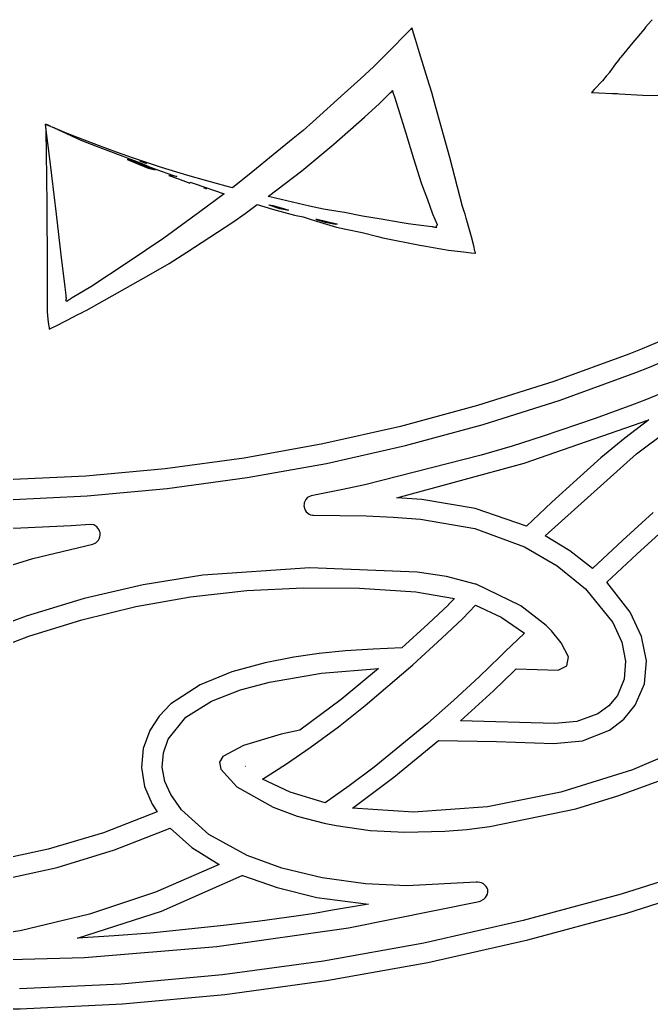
# Model space of a CAD drawing. Extents: x 0 to 238, y 0 to 238.
# Drawn here: x 121.9 to 153.38, y 0.02 to 49.36 of the extents above; entities that cross this region are included whole.
import ezdxf

# ---------------------------------------------------------------- set-up
doc = ezdxf.new("R2010")
doc.units = 0

msp = doc.modelspace()

# ---------------------------------------------------------------- linework, layer by layer
at = {"layer": 'Layer 1'}
for p, q in [((153.42064, 49.361264), (153.370514, 49.313794)), ((141.379285, 48.879992), (140.195684, 47.673852)), ((141.451085, 48.95228), (141.379285, 48.879992)), ((141.476445, 48.86883), (141.451085, 48.95228)), ((141.527166, 48.702361), (141.476445, 48.86883)), ((153.049487, 48.917456), (152.460289, 48.232616)), ((153.098593, 48.988553), (153.049487, 48.917456)), ((153.370514, 49.313794), (153.098593, 48.988553)), ((141.62823, 48.370507), (141.527166, 48.702361)), ((141.829, 47.7107), (141.62823, 48.370507)), ((152.460289, 48.232616), (151.858792, 47.500738)), ((140.195684, 47.673852), (139.544822, 47.035613)), ((142.229842, 46.424588), (141.829, 47.7107)), ((151.819015, 47.450451), (151.747867, 47.353344)), ((151.858792, 47.500738), (151.819015, 47.450451)), ((139.544822, 47.035613), (138.880737, 46.408756)), ((151.604428, 47.157287), (151.313, 46.7585)), ((151.747867, 47.353344), (151.604428, 47.157287)), ((138.880737, 46.408756), (138.095157, 45.705817)), ((142.436248, 45.728691), (142.229842, 46.424588)), ((151.138457, 46.542611), (150.944288, 46.321736)), ((151.233504, 46.654566), (151.138457, 46.542611)), ((151.257185, 46.682529), (151.233504, 46.654566)), ((151.276204, 46.708104), (151.257185, 46.682529)), ((151.313, 46.7585), (151.276204, 46.708104)), ((150.541718, 45.886383), (150.441413, 45.77692)), ((150.944288, 46.321736), (150.541718, 45.886383)), ((138.095157, 45.705817), (136.507258, 44.276527)), ((139.825953, 45.187073), (140.189994, 45.542673)), ((140.189994, 45.542673), (140.371093, 45.720191)), ((140.371093, 45.720191), (140.461102, 45.808952)), ((140.460057, 45.823366), (140.461248, 45.824556)), ((140.461469, 45.820332), (140.460057, 45.823366)), ((140.461102, 45.808952), (140.465437, 45.813395)), ((140.461248, 45.824556), (140.466125, 45.827051)), ((140.464666, 45.814586), (140.461469, 45.820332)), ((140.465044, 45.813936), (140.464666, 45.814586)), ((140.465327, 45.813612), (140.465044, 45.813936)), ((140.465437, 45.813395), (140.465327, 45.813612)), ((140.466125, 45.827051), (140.47523, 45.833986)), ((140.47523, 45.833986), (140.48027, 45.826617)), ((140.48027, 45.826617), (140.482003, 45.822606)), ((140.482003, 45.822606), (140.519448, 45.7074)), ((140.519448, 45.7074), (140.596777, 45.465716)), ((140.596777, 45.465716), (141.145, 43.7105)), ((142.630679, 45.058696), (142.436248, 45.728691)), ((150.404403, 45.735953), (150.401151, 45.730427)), ((150.401151, 45.730427), (150.410256, 45.730102)), ((150.416705, 45.749609), (150.404403, 45.735953)), ((150.410256, 45.730102), (150.482979, 45.727935)), ((150.441413, 45.77692), (150.416705, 45.749609)), ((150.482979, 45.727935), (150.766169, 45.715686)), ((150.766169, 45.715686), (151.449222, 45.683174)), ((151.449222, 45.683174), (151.624361, 45.682957)), ((151.624361, 45.682957), (151.664893, 45.681439)), ((151.664893, 45.681439), (151.702229, 45.678405)), ((151.702229, 45.678405), (151.777283, 45.672444)), ((151.777283, 45.672444), (152.080796, 45.650118)), ((152.080796, 45.650118), (152.663759, 45.613485)), ((152.663759, 45.613485), (152.960877, 45.60048)), ((152.960877, 45.60048), (154.981587, 45.584224)), ((139.081505, 44.503641), (139.825953, 45.187073)), ((143.34126, 42.494036), (142.630679, 45.058696)), ((137.549745, 43.155631), (139.081505, 44.503641)), ((123.21397, 43.854713), (123.182587, 44.164253)), ((123.182587, 44.164253), (123.199608, 43.74135)), ((123.196, 44.1581), (123.302319, 44.110088)), ((123.318411, 44.103479), (123.196, 44.1581)), ((123.196, 44.1581), (123.196, 44.1581)), ((123.302319, 44.110088), (123.45795, 44.040509)), ((123.45795, 44.040509), (123.318411, 44.103479)), ((123.684506, 43.941964), (123.50709, 44.01837)), ((123.50709, 44.01837), (123.800903, 43.883982)), ((124.259234, 43.689985), (123.684506, 43.941964)), ((136.507258, 44.276527), (136.024376, 43.846268)), ((123.199608, 43.74135), (123.219928, 42.73875)), ((123.382496, 42.557533), (123.21397, 43.854713)), ((123.800903, 43.883982), (124.950843, 43.365822)), ((124.44131, 43.620516), (124.259234, 43.689985)), ((124.562801, 43.570879), (124.44131, 43.620516)), ((125.827411, 43.085779), (124.562801, 43.570879)), ((135.532014, 43.439849), (134.536509, 42.622353)), ((136.024376, 43.846268), (135.532014, 43.439849)), ((141.145, 43.7105), (141.534836, 42.43619)), ((124.950843, 43.365822), (125.759722, 43.046649)), ((125.759722, 43.046649), (126.417034, 42.789576)), ((126.731772, 42.760752), (125.827411, 43.085779)), ((135.964065, 41.826361), (137.549745, 43.155631)), ((123.219928, 42.73875), (123.256233, 40.14808)), ((123.734291, 39.660373), (123.382496, 42.557533)), ((126.417034, 42.789576), (127.735944, 42.289086)), ((127.574301, 42.462822), (126.731772, 42.760752)), ((128.962191, 41.995603), (127.574301, 42.462822)), ((134.536509, 42.622353), (133.526479, 41.799111)), ((141.534836, 42.43619), (141.916869, 41.22723)), ((143.978306, 40.047296), (143.34126, 42.494036)), ((127.351315, 42.373977), (127.260657, 42.401505)), ((127.260657, 42.401505), (127.338691, 42.359671)), ((127.338691, 42.359671), (128.302008, 41.968099)), ((127.725925, 42.228099), (127.351315, 42.373977)), ((128.646, 41.884), (127.725925, 42.228099)), ((127.735944, 42.289086), (128.063886, 42.153619)), ((127.966, 42.2835), (127.881737, 42.321433)), ((127.881737, 42.321433), (127.940857, 42.303442)), ((127.940857, 42.303442), (128.222585, 42.196799)), ((128.222585, 42.196799), (127.966, 42.2835)), ((127.966, 42.2835), (127.966, 42.2835)), ((128.063886, 42.153619), (128.317654, 42.046866)), ((128.302008, 41.968099), (128.646, 41.884)), ((128.317654, 42.046866), (128.761623, 41.881049)), ((129.350401, 41.882996), (128.962191, 41.995603)), ((128.646, 41.884), (128.646, 41.884)), ((128.761623, 41.881049), (129.514255, 41.62084)), ((129.730846, 41.544002), (129.325078, 41.601115)), ((129.325078, 41.601115), (129.809693, 41.424244)), ((130.284999, 41.600238), (129.350401, 41.882996)), ((129.514255, 41.62084), (129.730846, 41.544002)), ((131.233144, 41.335579), (130.284999, 41.600238)), ((133.526479, 41.799111), (132.499269, 40.985519)), ((134.300305, 40.565391), (135.964065, 41.826361)), ((129.809693, 41.424244), (130.379434, 41.221143)), ((130.379434, 41.221143), (130.393037, 41.259401)), ((130.393037, 41.259401), (130.600309, 41.202178)), ((130.600309, 41.202178), (131.127675, 41.016851)), ((131.128, 40.9716), (131.081778, 40.981678)), ((131.081778, 40.981678), (131.141115, 40.958378)), ((131.127675, 41.016851), (132.037943, 40.701795)), ((131.205707, 40.939303), (131.128, 40.9716)), ((131.141115, 40.958378), (131.205707, 40.939303)), ((132.197547, 41.071244), (131.233144, 41.335579)), ((132.439391, 41.003835), (132.197547, 41.071244)), ((132.499269, 40.985519), (132.439391, 41.003835)), ((141.916869, 41.22723), (141.984171, 41.051874)), ((141.984171, 41.051874), (142.222767, 40.401392)), ((132.092186, 40.682604), (130.876996, 39.784692)), ((132.037943, 40.701795), (132.092186, 40.682604)), ((134.285457, 40.554229), (134.300305, 40.565391)), ((134.365492, 40.535154), (134.285457, 40.554229)), ((136.343552, 40.070106), (134.365492, 40.535154)), ((123.256233, 40.14808), (123.27081, 36.98301)), ((133.135215, 39.694936), (133.740398, 40.146006)), ((133.740398, 40.146006), (134.503162, 39.91527)), ((134.333535, 40.120815), (134.319706, 40.137503)), ((134.319706, 40.137503), (134.435344, 40.124391)), ((134.860686, 39.926928), (134.333535, 40.120815)), ((134.435344, 40.124391), (134.523781, 40.101531)), ((134.523781, 40.101531), (135.056568, 39.953161)), ((137.046285, 39.917943), (136.343552, 40.070106)), ((142.222767, 40.401392), (142.47984, 39.690757)), ((144.053735, 39.805181), (143.978306, 40.047296)), ((123.96286, 37.638903), (123.734291, 39.660373)), ((130.876996, 39.784692), (129.089086, 38.477002)), ((132.517245, 39.273237), (133.135215, 39.694936)), ((134.503162, 39.91527), (135.043643, 39.760612)), ((135.220663, 39.859841), (134.860686, 39.926928)), ((135.043643, 39.760612), (135.59274, 39.622972)), ((135.056568, 39.953161), (135.297, 39.8673)), ((135.29734, 39.86732), (135.220663, 39.859841)), ((135.297, 39.8673), (135.29734, 39.86732)), ((135.59274, 39.622972), (136.035735, 39.541472)), ((136.035735, 39.541472), (136.32219, 39.437645)), ((137.755294, 39.801326), (137.046285, 39.917943)), ((138.090345, 39.746055), (137.755294, 39.801326)), ((138.985601, 39.568097), (138.090345, 39.746055)), ((139.917001, 39.413659), (138.985601, 39.568097)), ((142.47984, 39.690757), (142.700604, 39.144748)), ((144.09958, 39.660929), (144.053735, 39.805181)), ((144.155719, 39.475388), (144.09958, 39.660929)), ((144.29429, 38.999065), (144.155719, 39.475388)), ((130.230195, 37.771557), (132.517245, 39.273237)), ((136.32219, 39.437645), (136.688291, 39.316803)), ((136.696169, 39.386128), (136.667286, 39.420918)), ((136.667286, 39.420918), (136.732962, 39.414198)), ((136.688291, 39.316803), (137.685099, 39.027218)), ((137.136345, 39.254991), (136.696169, 39.386128)), ((136.732962, 39.414198), (137.686254, 39.184435)), ((137.64632, 39.153109), (137.136345, 39.254991)), ((137.723265, 39.164603), (137.646, 39.1531)), ((137.646, 39.1531), (137.64632, 39.153109)), ((137.685099, 39.027218), (138.153672, 38.9132)), ((137.686254, 39.184435), (137.723265, 39.164603)), ((140.859078, 39.256179), (139.917001, 39.413659)), ((141.256771, 39.189092), (140.859078, 39.256179)), ((141.651374, 39.138157), (141.256771, 39.189092)), ((142.444646, 39.037686), (141.651374, 39.138157)), ((142.49434, 39.031401), (142.444646, 39.037686)), ((142.519212, 39.028257), (142.49434, 39.031401)), ((142.523222, 39.02739), (142.519212, 39.028257)), ((142.535414, 39.023815), (142.523222, 39.02739)), ((142.559096, 39.016985), (142.535414, 39.023815)), ((142.603856, 39.003548), (142.559096, 39.016985)), ((142.614422, 39.000404), (142.603856, 39.003548)), ((142.623851, 39.001053), (142.614422, 39.000404)), ((142.641894, 39.002464), (142.623851, 39.001053)), ((142.675275, 39.005823), (142.641894, 39.002464)), ((142.660591, 39.069983), (142.658748, 39.050366)), ((142.658748, 39.050366), (142.676412, 39.02338)), ((142.69912, 39.096427), (142.660591, 39.069983)), ((142.686601, 39.008532), (142.675275, 39.005823)), ((142.676412, 39.02338), (142.686601, 39.008532)), ((142.704344, 39.117327), (142.699, 39.0964)), ((142.699, 39.0964), (142.69912, 39.096427)), ((142.700604, 39.144748), (142.702933, 39.136727)), ((142.702933, 39.136727), (142.703421, 39.134018)), ((142.703421, 39.134018), (142.70418, 39.128492)), ((142.70418, 39.128492), (142.704344, 39.117327)), ((144.420768, 38.534017), (144.29429, 38.999065)), ((138.153672, 38.9132), (138.977021, 38.750524)), ((138.977021, 38.750524), (139.758316, 38.550567)), ((139.758316, 38.550567), (140.00272, 38.49226)), ((140.00272, 38.49226), (141.84065, 38.114238)), ((144.531151, 38.090316), (144.420768, 38.534017)), ((129.089086, 38.477002), (127.252836, 37.239322)), ((141.84065, 38.114238), (142.141019, 38.066443)), ((142.141019, 38.066443), (142.515245, 38.005427)), ((142.515245, 38.005427), (143.278009, 37.88025)), ((144.59, 37.8275), (144.531151, 38.090316)), ((124.159024, 36.029393), (123.96286, 37.638903)), ((129.351412, 37.213085), (130.230195, 37.771557)), ((143.278009, 37.88025), (144.029448, 37.784876)), ((144.029448, 37.784876), (144.401566, 37.744343)), ((144.401566, 37.744343), (144.583966, 37.726786)), ((144.583966, 37.726786), (144.606507, 37.724726)), ((144.614373, 37.758756), (144.59, 37.8275)), ((144.606507, 37.724726), (144.617779, 37.723752)), ((144.626457, 37.724401), (144.614373, 37.758756)), ((144.617779, 37.723752), (144.623424, 37.72321)), ((144.623424, 37.72321), (144.626457, 37.724401)), ((127.252836, 37.239322), (125.442976, 36.047382)), ((128.457999, 36.693303), (129.351412, 37.213085)), ((123.27081, 36.98301), (123.265337, 36.080114)), ((125.482859, 35.010193), (128.457999, 36.693303)), ((123.265337, 36.080114), (123.261869, 35.628502)), ((124.207959, 35.626984), (124.159024, 36.029393)), ((125.442976, 36.047382), (124.518135, 35.492488)), ((123.261869, 35.628502), (123.260949, 35.389528)), ((124.220094, 35.526301), (124.207959, 35.626984)), ((124.226055, 35.476557), (124.220094, 35.526301)), ((123.260949, 35.389528), (123.267883, 35.00121)), ((124.20622, 35.375115), (124.213592, 35.418357)), ((124.218576, 35.344118), (124.20622, 35.375115)), ((124.213592, 35.418357), (124.223563, 35.464743)), ((124.231039, 35.315182), (124.218576, 35.344118)), ((124.223563, 35.464743), (124.226055, 35.476557)), ((124.235159, 35.310088), (124.231039, 35.315182)), ((124.247188, 35.3193), (124.235159, 35.310088)), ((124.270815, 35.337289), (124.247188, 35.3193)), ((124.356328, 35.398308), (124.270815, 35.337289)), ((124.392202, 35.41825), (124.356328, 35.398308)), ((124.409107, 35.427786), (124.392202, 35.41825)), ((124.518135, 35.492488), (124.409107, 35.427786)), ((123.267883, 35.00121), (123.271298, 34.805478)), ((123.271298, 34.805478), (123.281052, 34.616358)), ((123.281052, 34.616358), (123.325324, 34.265432)), ((124.297908, 34.397216), (124.769622, 34.642585)), ((124.769622, 34.642585), (125.006375, 34.766136)), ((125.006375, 34.766136), (125.124939, 34.828225)), ((125.124939, 34.828225), (125.20487, 34.869082)), ((125.20487, 34.869082), (125.482859, 35.010193)), ((123.325324, 34.265432), (123.347868, 34.088882)), ((123.347868, 34.088882), (123.3593, 34.00023)), ((123.397451, 33.949727), (123.844835, 34.170707)), ((123.844835, 34.170707), (124.069393, 34.28201)), ((124.069393, 34.28201), (124.297908, 34.397216)), ((156.656535, 34.536617), (152.9279, 32.9598)), ((123.3593, 34.00023), (123.365046, 33.955905)), ((123.365046, 33.955905), (123.366508, 33.94474)), ((123.366508, 33.94474), (123.367157, 33.939214)), ((123.367157, 33.939214), (123.369542, 33.935963)), ((123.369542, 33.935963), (123.397451, 33.949727)), ((153.293927, 32.042717), (157.058437, 33.637877)), ((152.257854, 32.688963), (148.517637, 31.327556)), ((152.9279, 32.9598), (152.257854, 32.688963)), ((148.836525, 30.39306), (152.616727, 31.76906)), ((152.616727, 31.76906), (153.293927, 32.042717)), ((148.517637, 31.327556), (144.724831, 30.126271)), ((153.826844, 30.705523), (153.139238, 30.427749)), ((144.724831, 30.126271), (140.884573, 29.086616)), ((145.003162, 29.178922), (148.836525, 30.39306)), ((152.438901, 30.164933), (150.589321, 29.480525)), ((153.139238, 30.427749), (152.438901, 30.164933)), ((141.121831, 28.12817), (145.003162, 29.178922)), ((147.04568, 27.253684), (153.25948, 29.418424)), ((150.589321, 29.480525), (147.949661, 28.583482)), ((153.25948, 29.418424), (152.05984, 28.499379)), ((140.884573, 29.086616), (137.002, 28.2101)), ((152.652623, 27.717223), (154.219123, 28.904073)), ((137.002, 28.2101), (133.083521, 27.504582)), ((137.197727, 27.24233), (141.121831, 28.12817)), ((147.949661, 28.583482), (146.451441, 28.106403)), ((152.05984, 28.499379), (150.87386, 27.512705)), ((144.895031, 27.645252), (139.097241, 26.176282)), ((146.451441, 28.106403), (144.895031, 27.645252)), ((148.099173, 23.628883), (152.652623, 27.717223)), ((133.083521, 27.504582), (129.143695, 26.970426)), ((133.237087, 26.529277), (137.197727, 27.24233)), ((140.69836, 25.525924), (147.04568, 27.253684)), ((150.87386, 27.512705), (149.66555, 26.440735)), ((129.143695, 26.970426), (125.188122, 26.607781)), ((125.188122, 26.607781), (121.222399, 26.416794)), ((129.254874, 25.989416), (133.237087, 26.529277)), ((139.097241, 26.176282), (138.010211, 25.9372)), ((149.66555, 26.440735), (148.42733, 25.308505)), ((125.256746, 25.622898), (129.254874, 25.989416)), ((137.168495, 25.770621), (136.434503, 25.628215)), ((138.010211, 25.9372), (137.168495, 25.770621)), ((121.248362, 25.429871), (125.256746, 25.622898)), ((136.075014, 25.199243), (136.06629, 25.133133)), ((136.08558, 25.277492), (136.075014, 25.199243)), ((136.123999, 25.375248), (136.08558, 25.277492)), ((136.155919, 25.437902), (136.123999, 25.375248)), ((136.232161, 25.519077), (136.155919, 25.437902)), ((136.275948, 25.560044), (136.232161, 25.519077)), ((136.434503, 25.628215), (136.275948, 25.560044)), ((141.93766, 25.43738), (140.69836, 25.525924)), ((144.608279, 24.993083), (141.93766, 25.43738)), ((148.42733, 25.308505), (147.165, 24.1027)), ((136.06629, 25.133133), (136.074757, 25.094768)), ((136.074757, 25.094768), (136.074811, 25.055208)), ((136.074811, 25.055208), (136.096, 25.000477)), ((136.096, 25.000477), (136.131817, 24.908789)), ((136.131817, 24.908789), (136.183136, 24.832707)), ((136.183136, 24.832707), (136.320234, 24.715334)), ((136.320234, 24.715334), (136.399891, 24.678488)), ((136.399891, 24.678488), (136.492282, 24.661038)), ((147.165, 24.1027), (144.608279, 24.993083)), ((153.483573, 24.793513), (151.968283, 23.415923)), ((125.418443, 24.19349), (124.464662, 24.126296)), ((125.591089, 24.168454), (125.418443, 24.19349)), ((136.492282, 24.661038), (136.546751, 24.650632)), ((136.546751, 24.650632), (139.170911, 24.62495)), ((139.170911, 24.62495), (140.519401, 24.550929)), ((140.519401, 24.550929), (141.884101, 24.456966)), ((141.884101, 24.456966), (144.578971, 23.994949)), ((121.947042, 24.005454), (118.384168, 23.960857)), ((124.464662, 24.126296), (121.947042, 24.005454)), ((125.645118, 24.138869), (125.591089, 24.168454)), ((125.739081, 24.080449), (125.645118, 24.138869)), ((125.848434, 23.941618), (125.739081, 24.080449)), ((125.87722, 23.867377), (125.848434, 23.941618)), ((125.904096, 23.798232), (125.87722, 23.867377)), ((125.904584, 23.764851), (125.904096, 23.798232)), ((125.913093, 23.733098), (125.904584, 23.764851)), ((125.905993, 23.668396), (125.913093, 23.733098)), ((144.578971, 23.994949), (147.063591, 23.078614)), ((147.165, 24.1027), (147.165, 24.1027)), ((152.655074, 22.705695), (154.136004, 24.056305)), ((122.559892, 22.49169), (125.549216, 23.217219)), ((125.549216, 23.217219), (125.690217, 23.28051)), ((125.690217, 23.28051), (125.758983, 23.337843)), ((125.758983, 23.337843), (125.819511, 23.404061)), ((125.819511, 23.404061), (125.862593, 23.484912)), ((125.862593, 23.484912), (125.895048, 23.57064)), ((125.895048, 23.57064), (125.905993, 23.668396)), ((149.321958, 22.883916), (148.099173, 23.628883)), ((151.968283, 23.415923), (150.450493, 22.002673)), ((147.063591, 23.078614), (148.696851, 22.1315)), ((150.450493, 22.002673), (149.321958, 22.883916)), ((151.172674, 21.319865), (152.655074, 22.705695)), ((119.619096, 21.589379), (122.559892, 22.49169)), ((136.366845, 22.026079), (131.027996, 21.671636)), ((141.713296, 21.815346), (136.366845, 22.026079)), ((143.180654, 21.605104), (141.713296, 21.815346)), ((148.696851, 22.1315), (150.110371, 20.98822)), ((131.027996, 21.671636), (128.048371, 21.183819)), ((144.612516, 21.221551), (143.180654, 21.605104)), ((144.650122, 21.210172), (144.612516, 21.221551)), ((152.334004, 19.818395), (151.172674, 21.319865)), ((128.048371, 21.183819), (125.11065, 20.501102)), ((130.416159, 20.59382), (133.213492, 20.897115)), ((133.213492, 20.897115), (136.021343, 21.037762)), ((136.021343, 21.037762), (138.832626, 21.015613)), ((138.832626, 21.015613), (141.640259, 20.830517)), ((141.640259, 20.830517), (143.574699, 20.500506)), ((146.875722, 20.140372), (144.650122, 21.210172)), ((150.110371, 20.98822), (151.457891, 19.3127)), ((125.11065, 20.501102), (122.224377, 19.626041)), ((127.688339, 20.102746), (130.416159, 20.59382)), ((143.574699, 20.500506), (143.273086, 20.196508)), ((124.998289, 19.445953), (127.688339, 20.102746)), ((143.268805, 20.189896), (142.258995, 19.233028)), ((143.273086, 20.196508), (143.268805, 20.189896)), ((143.983975, 19.506788), (144.623024, 20.165511)), ((144.623024, 20.165511), (145.897406, 19.573726)), ((148.139462, 19.160743), (146.875722, 20.140372)), ((152.899278, 18.603486), (152.334004, 19.818395)), ((122.224377, 19.626041), (119.399096, 18.561186)), ((122.353549, 18.625529), (124.998289, 19.445953)), ((142.93845, 18.517516), (143.9727, 19.492158)), ((143.9727, 19.492158), (143.982296, 19.505597)), ((143.982296, 19.505597), (143.983975, 19.506788)), ((145.897406, 19.573726), (147.056164, 18.779031)), ((151.457891, 19.3127), (151.908944, 18.333377)), ((142.258995, 19.233028), (140.954725, 18.046508)), ((147.056164, 18.779031), (146.101082, 17.854568)), ((148.40466, 18.894458), (148.139462, 19.160743)), ((148.890899, 18.289591), (148.40466, 18.894458)), ((119.761659, 17.64356), (122.353549, 18.625529)), ((141.48862, 17.193026), (142.93845, 18.517516)), ((149.251095, 17.602168), (148.890899, 18.289591)), ((151.908944, 18.333377), (152.102685, 17.380199)), ((153.137593, 17.396035), (152.899278, 18.603486)), ((138.13659, 17.896519), (136.82539, 17.755086)), ((139.51256, 17.98322), (138.13659, 17.896519)), ((139.513, 17.9832), (139.51256, 17.98322)), ((140.954725, 18.046508), (139.513, 17.9832)), ((146.101082, 17.854568), (145.836922, 17.597927)), ((134.14233, 17.298705), (132.481112, 16.848255)), ((135.56772, 17.578754), (134.14233, 17.298705)), ((136.82539, 17.755086), (135.56772, 17.578754)), ((145.836326, 17.597278), (144.802946, 16.604421)), ((145.836922, 17.597927), (145.836326, 17.597278)), ((149.178968, 17.142318), (149.251095, 17.602168)), ((152.102685, 17.380199), (152.032296, 16.483411)), ((153.0365, 16.241745), (153.137593, 17.396035)), ((132.481112, 16.848255), (130.88622, 16.201055)), ((136.940487, 16.774118), (139.781457, 17.008644)), ((139.781457, 17.008644), (137.915567, 15.471304)), ((139.11654, 15.163216), (141.48862, 17.193026)), ((145.508805, 15.903126), (146.561535, 16.914836)), ((146.561535, 16.914836), (146.645313, 16.996116)), ((146.645313, 16.996116), (148.743993, 16.935966)), ((148.743993, 16.935966), (149.178968, 17.142318)), ((132.909107, 15.951682), (134.358107, 16.334416)), ((134.358107, 16.334416), (136.940487, 16.774118)), ((144.802946, 16.604421), (143.538986, 15.441201)), ((152.032296, 16.483411), (151.690958, 15.67326)), ((130.88622, 16.201055), (129.435817, 15.242343)), ((131.454572, 15.382818), (132.909107, 15.951682)), ((143.873385, 14.403286), (145.508805, 15.903126)), ((152.583545, 15.186315), (153.0365, 16.241745)), ((130.186411, 14.578496), (131.454572, 15.382818)), ((137.915567, 15.471304), (135.870587, 13.929844)), ((143.538986, 15.441201), (142.236816, 14.285351)), ((151.690958, 15.67326), (151.263721, 15.151684)), ((129.435817, 15.242343), (128.845307, 14.634376)), ((137.78696, 14.104906), (139.11654, 15.163216)), ((151.263721, 15.151684), (150.723845, 14.74782)), ((152.014277, 14.484923), (152.583545, 15.186315)), ((128.845307, 14.634376), (128.38074, 13.922735)), ((129.296527, 13.489386), (130.186411, 14.578496)), ((148.569025, 14.268573), (143.873385, 14.403286)), ((149.678921, 14.36213), (148.569025, 14.268573)), ((150.723845, 14.74782), (149.678921, 14.36213)), ((151.300135, 13.931735), (152.014277, 14.484923)), ((128.38074, 13.922735), (128.052413, 13.015414)), ((135.870587, 13.929844), (134.939782, 13.743326)), ((136.38298, 13.072176), (137.78696, 14.104906)), ((142.221379, 14.272022), (139.561569, 12.094812)), ((142.227503, 14.277223), (142.221379, 14.272022)), ((142.236816, 14.285351), (142.227503, 14.277223)), ((149.946692, 13.40524), (151.300135, 13.931735)), ((129.05958, 12.801548), (129.296527, 13.489386)), ((134.939782, 13.743326), (133.060008, 13.178726)), ((140.550455, 11.591092), (142.768305, 13.421492)), ((142.768305, 13.421492), (145.672935, 13.363944)), ((145.672935, 13.363944), (148.500355, 13.274423)), ((148.500355, 13.274423), (149.946692, 13.40524)), ((155.888392, 13.424281), (152.445812, 11.96004)), ((128.052413, 13.015414), (127.965048, 12.06952)), ((133.060008, 13.178726), (132.032002, 12.625836)), ((135.19532, 12.254353), (136.38298, 13.072176)), ((129.005168, 12.087456), (129.05958, 12.801548)), ((132.032002, 12.625836), (131.854586, 12.333333)), ((127.965048, 12.06952), (128.11704, 11.131838)), ((129.131496, 11.382523), (129.005168, 12.087456)), ((131.854586, 12.333333), (131.917284, 11.997026)), ((131.917284, 11.997026), (132.729304, 11.117758)), ((133.129589, 12.126907), (133.148498, 12.135146)), ((133.13192, 12.12474), (133.129589, 12.126907)), ((133.148498, 12.135146), (133.13192, 12.12474)), ((133.99644, 11.492354), (135.19532, 12.254353)), ((139.561569, 12.094812), (138.322649, 11.158642)), ((152.445812, 11.96004), (148.878729, 10.839994)), ((129.436769, 10.722166), (129.131496, 11.382523)), ((135.37653, 10.840785), (133.99644, 11.492354)), ((138.489755, 10.044432), (140.550455, 11.591092)), ((151.721698, 10.657467), (153.780608, 11.418055)), ((128.11704, 11.131838), (128.506783, 10.249155)), ((132.729304, 11.117758), (134.540084, 10.092288)), ((138.322649, 11.158642), (137.12, 10.3173)), ((129.966141, 9.966556), (129.436769, 10.722166)), ((137.12044, 10.31732), (135.37653, 10.840785)), ((148.878729, 10.839994), (145.224855, 10.107181)), ((149.621068, 10.01511), (151.721698, 10.657467)), ((128.506783, 10.249155), (128.750905, 9.858887)), ((131.331312, 8.740939), (129.966141, 9.966556)), ((134.540084, 10.092288), (135.725694, 9.652586)), ((137.12, 10.3173), (137.12044, 10.31732)), ((141.522015, 9.840682), (138.489755, 10.044432)), ((145.224855, 10.107181), (141.522015, 9.840682)), ((145.336448, 9.125002), (149.621068, 10.01511)), ((128.750905, 9.858887), (126.070913, 8.824225)), ((135.725694, 9.652586), (137.075764, 9.298516)), ((126.617679, 7.962558), (129.394443, 9.054111)), ((129.394443, 9.054111), (130.478603, 8.087704)), ((137.075764, 9.298516), (137.665718, 9.175831)), ((137.665718, 9.175831), (139.37476, 8.935665)), ((139.37476, 8.935665), (141.098388, 8.848422)), ((141.098388, 8.848422), (143.090858, 8.908572)), ((143.090858, 8.908572), (144.180598, 8.988988)), ((144.180598, 8.988988), (145.336448, 9.125002)), ((126.070913, 8.824225), (123.322888, 8.001723)), ((133.235681, 7.688126), (131.331312, 8.740939)), ((123.322888, 8.001723), (120.519396, 7.394616)), ((123.768187, 7.093676), (126.617679, 7.962558)), ((130.478603, 8.087704), (131.845253, 7.238346)), ((134.969931, 7.062787), (133.235681, 7.688126)), ((120.859323, 6.450972), (123.768187, 7.093676)), ((131.845253, 7.238346), (128.664166, 5.857303)), ((136.976551, 6.571721), (134.969931, 7.062787)), ((156.713856, 7.294647), (151.880895, 5.763435)), ((128.970293, 4.90475), (132.994107, 6.684015)), ((132.994107, 6.684015), (133.00799, 6.690956)), ((133.00799, 6.690956), (134.73852, 6.08305)), ((139.136379, 6.268034), (136.976551, 6.571721)), ((134.73852, 6.08305), (136.70883, 5.60001)), ((141.193306, 6.180338), (139.136379, 6.268034)), ((144.649171, 6.360055), (141.193306, 6.180338)), ((144.720215, 6.353987), (144.649171, 6.360055)), ((144.830056, 6.346508), (144.720215, 6.353987)), ((144.92635, 6.316702), (144.830056, 6.346508)), ((145.01755, 6.27422), (144.92635, 6.316702)), ((145.092548, 6.212879), (145.01755, 6.27422)), ((145.156762, 6.14254), (145.092548, 6.212879)), ((145.200436, 6.053561), (145.156762, 6.14254)), ((145.228616, 5.996013), (145.200436, 6.053561)), ((145.22894, 5.961114), (145.228616, 5.996013)), ((145.238965, 5.928167), (145.22894, 5.961114)), ((145.229428, 5.863575), (145.238965, 5.928167)), ((152.159185, 4.816116), (157.032504, 6.360156)), ((128.664166, 5.857303), (125.375253, 4.757466)), ((136.70883, 5.60001), (139.29261, 5.258945)), ((144.855752, 5.411427), (145.041511, 5.513086)), ((145.041511, 5.513086), (145.123824, 5.592955)), ((145.123824, 5.592955), (145.173083, 5.671639)), ((145.173083, 5.671639), (145.214852, 5.76495)), ((145.214852, 5.76495), (145.229428, 5.863575)), ((151.880895, 5.763435), (146.987268, 4.438847)), ((137.49077, 4.953426), (136.589714, 4.801805)), ((139.29261, 5.258945), (137.49077, 4.953426)), ((138.291325, 4.08353), (144.793923, 5.38596)), ((144.793923, 5.38596), (144.855752, 5.411427)), ((125.375253, 4.757466), (121.918121, 3.937268)), ((124.777317, 3.572155), (128.970293, 4.90475)), ((135.685517, 4.66937), (133.876417, 4.409161)), ((136.589714, 4.801805), (135.685517, 4.66937)), ((147.224686, 3.48044), (152.159185, 4.816116)), ((132.061897, 4.189155), (128.424997, 3.818719)), ((131.730266, 3.155706), (138.291325, 4.08353)), ((133.876417, 4.409161), (132.061897, 4.189155)), ((146.987268, 4.438847), (142.039563, 3.322817)), ((121.918121, 3.937268), (118.403623, 3.414986)), ((126.601917, 3.684762), (124.777317, 3.572155)), ((128.424997, 3.818719), (126.601917, 3.684762)), ((142.235654, 2.355079), (147.224686, 3.48044)), ((125.12691, 2.604304), (131.730266, 3.155706)), ((142.039563, 3.322817), (137.036549, 2.422162)), ((118.497423, 2.43114), (125.12691, 2.604304)), ((137.036549, 2.422162), (132.006286, 1.740282)), ((137.190472, 1.446833), (142.235654, 2.355079)), ((132.006286, 1.740282), (126.955923, 1.277368)), ((126.955923, 1.277368), (121.892606, 1.033607)), ((132.117811, 0.759208), (137.190472, 1.446833)), ((127.024881, 0.292392), (132.117811, 0.759208)), ((116.807042, 0.021956), (121.918888, 0.046578)), ((121.918888, 0.046578), (127.024881, 0.292392))]:
    msp.add_line(p, q, dxfattribs=at)

doc.saveas('drawing.dxf')
